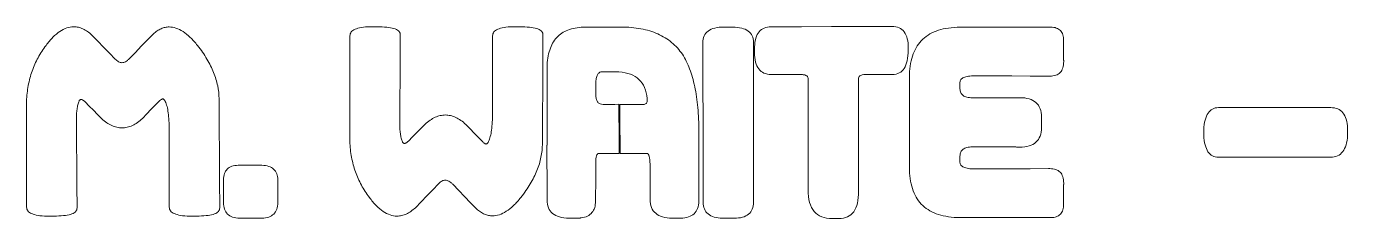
# Model space of a CAD drawing. Header units: millimetres. Extents: x 8 to 95, y 4 to 126.
# Drawn here: x 30.31 to 51.43, y 3.6 to 6.67 of the extents above; entities that cross this region are included whole.
import ezdxf

# ---------------------------------------------------------------- set-up
doc = ezdxf.new("R2010")
doc.units = ezdxf.units.MM
doc.header["$MEASUREMENT"] = 0
doc.layers.add('text outlines', color=7, linetype='Continuous', lineweight=0)

# ---------------------------------------------------------------- blocks, each defined once
blk = doc.blocks.new('Block_0')
at = {"layer": 'text outlines', "color": 7, "lineweight": 9}
for points, knots in [([(32.594, 5.025), (32.594, 5.025), (32.594, 5.033), (32.594, 5.033), (32.594, 5.033), (32.594, 5.04), (32.594, 5.04), (32.594, 5.04), (32.594, 5.047), (32.594, 5.047), (32.594, 5.047), (32.594, 5.055), (32.594, 5.055), (32.594, 5.106), (32.592, 5.153), (32.589, 5.197), (32.586, 5.241), (32.582, 5.28), (32.576, 5.316), (32.57, 5.352), (32.563, 5.385), (32.554, 5.413), (32.545, 5.442), (32.535, 5.466), (32.523, 5.487), (32.521, 5.491), (32.518, 5.495), (32.516, 5.498), (32.513, 5.501), (32.511, 5.504), (32.509, 5.506), (32.506, 5.508), (32.504, 5.51), (32.501, 5.511), (32.499, 5.512), (32.497, 5.513), (32.494, 5.513), (32.491, 5.513), (32.487, 5.512), (32.483, 5.51), (32.479, 5.509), (32.475, 5.507), (32.47, 5.504), (32.465, 5.502), (32.46, 5.498), (32.455, 5.494), (32.45, 5.49), (32.444, 5.485), (32.438, 5.48), (32.438, 5.48), (32.371, 5.41), (32.371, 5.41), (32.371, 5.41), (32.304, 5.341), (32.304, 5.341), (32.304, 5.341), (32.237, 5.271), (32.237, 5.271), (32.237, 5.271), (32.17, 5.201), (32.17, 5.201), (32.143, 5.176), (32.116, 5.154), (32.089, 5.135), (32.062, 5.116), (32.035, 5.1), (32.007, 5.088), (31.98, 5.075), (31.953, 5.065), (31.925, 5.059), (31.897, 5.053), (31.87, 5.05), (31.842, 5.05), (31.814, 5.05), (31.787, 5.053), (31.76, 5.059), (31.733, 5.065), (31.705, 5.074), (31.678, 5.086), (31.651, 5.098), (31.624, 5.114), (31.597, 5.132), (31.571, 5.15), (31.544, 5.172), (31.517, 5.196), (31.517, 5.196), (31.451, 5.263), (31.451, 5.263), (31.451, 5.263), (31.384, 5.33), (31.384, 5.33), (31.384, 5.33), (31.318, 5.398), (31.318, 5.398), (31.318, 5.398), (31.252, 5.465), (31.252, 5.465), (31.245, 5.471), (31.239, 5.477), (31.233, 5.482), (31.226, 5.487), (31.221, 5.491), (31.215, 5.494), (31.21, 5.497), (31.205, 5.5), (31.2, 5.501), (31.195, 5.503), (31.191, 5.504), (31.187, 5.504), (31.184, 5.504), (31.182, 5.503), (31.179, 5.502), (31.177, 5.501), (31.174, 5.5), (31.171, 5.498), (31.168, 5.495), (31.166, 5.493), (31.163, 5.49), (31.16, 5.486), (31.157, 5.483), (31.155, 5.478), (31.147, 5.46), (31.141, 5.439), (31.136, 5.417), (31.131, 5.395), (31.126, 5.372), (31.122, 5.347), (31.119, 5.322), (31.116, 5.295), (31.114, 5.267), (31.113, 5.239), (31.112, 5.209), (31.112, 5.178), (31.112, 5.178), (31.112, 5.171), (31.112, 5.171), (31.112, 5.171), (31.112, 5.164), (31.112, 5.164), (31.112, 5.164), (31.112, 5.157), (31.112, 5.157), (31.112, 5.157), (31.112, 5.15), (31.112, 5.15), (31.112, 5.15), (31.114, 4.807), (31.114, 4.807), (31.114, 4.807), (31.117, 4.464), (31.117, 4.464), (31.117, 4.464), (31.12, 4.121), (31.12, 4.121), (31.12, 4.121), (31.122, 3.778), (31.122, 3.778), (31.122, 3.778), (31.122, 3.776), (31.122, 3.776), (31.122, 3.776), (31.122, 3.774), (31.122, 3.774), (31.122, 3.774), (31.122, 3.771), (31.122, 3.771), (31.122, 3.771), (31.122, 3.769), (31.122, 3.769), (31.122, 3.749), (31.115, 3.73), (31.102, 3.715), (31.088, 3.699), (31.067, 3.686), (31.04, 3.675), (31.013, 3.664), (30.979, 3.656), (30.938, 3.651), (30.897, 3.645), (30.849, 3.642), (30.794, 3.641), (30.794, 3.641), (30.756, 3.641), (30.756, 3.641), (30.756, 3.641), (30.717, 3.64), (30.717, 3.64), (30.717, 3.64), (30.679, 3.64), (30.679, 3.64), (30.679, 3.64), (30.64, 3.639), (30.64, 3.639), (30.586, 3.641), (30.539, 3.644), (30.499, 3.651), (30.458, 3.657), (30.425, 3.667), (30.398, 3.679), (30.371, 3.691), (30.351, 3.705), (30.337, 3.723), (30.324, 3.74), (30.317, 3.76), (30.317, 3.783), (30.317, 3.783), (30.316, 4.206), (30.316, 4.206), (30.316, 4.206), (30.315, 4.629), (30.315, 4.629), (30.315, 4.629), (30.315, 5.052), (30.315, 5.052), (30.315, 5.052), (30.314, 5.475), (30.314, 5.475), (30.318, 5.561), (30.328, 5.645), (30.343, 5.725), (30.358, 5.805), (30.379, 5.882), (30.405, 5.956), (30.431, 6.031), (30.462, 6.102), (30.499, 6.17), (30.536, 6.238), (30.579, 6.303), (30.627, 6.365), (30.663, 6.415), (30.7, 6.459), (30.737, 6.496), (30.774, 6.533), (30.81, 6.565), (30.847, 6.59), (30.884, 6.614), (30.921, 6.633), (30.958, 6.646), (30.995, 6.658), (31.032, 6.664), (31.069, 6.664), (31.094, 6.664), (31.119, 6.661), (31.144, 6.656), (31.168, 6.65), (31.193, 6.642), (31.217, 6.631), (31.242, 6.619), (31.266, 6.605), (31.29, 6.589), (31.314, 6.572), (31.338, 6.552), (31.361, 6.53), (31.361, 6.53), (31.454, 6.434), (31.454, 6.434), (31.454, 6.434), (31.547, 6.339), (31.547, 6.339), (31.547, 6.339), (31.64, 6.244), (31.64, 6.244), (31.64, 6.244), (31.732, 6.148), (31.732, 6.148), (31.741, 6.139), (31.75, 6.13), (31.759, 6.123), (31.768, 6.116), (31.777, 6.11), (31.786, 6.105), (31.795, 6.1), (31.804, 6.096), (31.813, 6.094), (31.822, 6.091), (31.831, 6.09), (31.84, 6.09), (31.849, 6.09), (31.858, 6.092), (31.868, 6.094), (31.878, 6.097), (31.887, 6.101), (31.898, 6.106), (31.908, 6.112), (31.918, 6.119), (31.929, 6.127), (31.939, 6.135), (31.95, 6.144), (31.961, 6.155), (31.961, 6.155), (32.056, 6.253), (32.056, 6.253), (32.056, 6.253), (32.15, 6.352), (32.15, 6.352), (32.15, 6.352), (32.245, 6.45), (32.245, 6.45), (32.245, 6.45), (32.339, 6.548), (32.339, 6.548), (32.359, 6.567), (32.38, 6.583), (32.401, 6.597), (32.422, 6.612), (32.443, 6.623), (32.465, 6.633), (32.486, 6.642), (32.507, 6.649), (32.529, 6.654), (32.551, 6.659), (32.573, 6.661), (32.595, 6.661), (32.631, 6.661), (32.667, 6.655), (32.704, 6.643), (32.741, 6.63), (32.778, 6.612), (32.816, 6.587), (32.854, 6.562), (32.892, 6.532), (32.931, 6.495), (32.969, 6.458), (33.009, 6.414), (33.048, 6.365), (33.105, 6.293), (33.155, 6.22), (33.198, 6.149), (33.241, 6.077), (33.277, 6.006), (33.306, 5.935), (33.334, 5.864), (33.356, 5.793), (33.37, 5.723), (33.384, 5.653), (33.392, 5.584), (33.392, 5.514), (33.392, 5.514), (33.392, 5.506), (33.392, 5.506), (33.392, 5.506), (33.392, 5.498), (33.392, 5.498), (33.392, 5.498), (33.392, 5.49), (33.392, 5.49), (33.392, 5.49), (33.392, 5.482), (33.392, 5.482), (33.392, 5.482), (33.394, 5.056), (33.394, 5.056), (33.394, 5.056), (33.397, 4.63), (33.397, 4.63), (33.397, 4.63), (33.399, 4.204), (33.399, 4.204), (33.399, 4.204), (33.402, 3.778), (33.402, 3.778), (33.402, 3.778), (33.402, 3.776), (33.402, 3.776), (33.402, 3.776), (33.402, 3.774), (33.402, 3.774), (33.402, 3.774), (33.402, 3.771), (33.402, 3.771), (33.402, 3.771), (33.402, 3.769), (33.402, 3.769), (33.402, 3.749), (33.395, 3.73), (33.381, 3.715), (33.368, 3.699), (33.347, 3.686), (33.32, 3.675), (33.293, 3.664), (33.258, 3.656), (33.217, 3.651), (33.176, 3.645), (33.128, 3.642), (33.074, 3.641), (33.074, 3.641), (33.035, 3.641), (33.035, 3.641), (33.035, 3.641), (32.997, 3.64), (32.997, 3.64), (32.997, 3.64), (32.958, 3.64), (32.958, 3.64), (32.958, 3.64), (32.92, 3.639), (32.92, 3.639), (32.866, 3.641), (32.819, 3.644), (32.779, 3.651), (32.738, 3.657), (32.705, 3.667), (32.678, 3.679), (32.651, 3.691), (32.631, 3.705), (32.617, 3.723), (32.604, 3.74), (32.597, 3.76), (32.597, 3.783), (32.597, 3.783), (32.596, 4.094), (32.596, 4.094), (32.596, 4.094), (32.595, 4.404), (32.595, 4.404), (32.595, 4.404), (32.594, 4.715), (32.594, 4.715), (32.594, 4.715), (32.594, 5.025), (32.594, 5.025)], [0, 0, 0, 0, 1, 1, 1, 2, 2, 2, 3, 3, 3, 4, 4, 4, 5, 5, 5, 6, 6, 6, 7, 7, 7, 8, 8, 8, 9, 9, 9, 10, 10, 10, 11, 11, 11, 12, 12, 12, 13, 13, 13, 14, 14, 14, 15, 15, 15, 16, 16, 16, 17, 17, 17, 18, 18, 18, 19, 19, 19, 20, 20, 20, 21, 21, 21, 22, 22, 22, 23, 23, 23, 24, 24, 24, 25, 25, 25, 26, 26, 26, 27, 27, 27, 28, 28, 28, 29, 29, 29, 30, 30, 30, 31, 31, 31, 32, 32, 32, 33, 33, 33, 34, 34, 34, 35, 35, 35, 36, 36, 36, 37, 37, 37, 38, 38, 38, 39, 39, 39, 40, 40, 40, 41, 41, 41, 42, 42, 42, 43, 43, 43, 44, 44, 44, 45, 45, 45, 46, 46, 46, 47, 47, 47, 48, 48, 48, 49, 49, 49, 50, 50, 50, 51, 51, 51, 52, 52, 52, 53, 53, 53, 54, 54, 54, 55, 55, 55, 56, 56, 56, 57, 57, 57, 58, 58, 58, 59, 59, 59, 60, 60, 60, 61, 61, 61, 62, 62, 62, 63, 63, 63, 64, 64, 64, 65, 65, 65, 66, 66, 66, 67, 67, 67, 68, 68, 68, 69, 69, 69, 70, 70, 70, 71, 71, 71, 72, 72, 72, 73, 73, 73, 74, 74, 74, 75, 75, 75, 76, 76, 76, 77, 77, 77, 78, 78, 78, 79, 79, 79, 80, 80, 80, 81, 81, 81, 82, 82, 82, 83, 83, 83, 84, 84, 84, 85, 85, 85, 86, 86, 86, 87, 87, 87, 88, 88, 88, 89, 89, 89, 90, 90, 90, 91, 91, 91, 92, 92, 92, 93, 93, 93, 94, 94, 94, 95, 95, 95, 96, 96, 96, 97, 97, 97, 98, 98, 98, 99, 99, 99, 100, 100, 100, 101, 101, 101, 102, 102, 102, 103, 103, 103, 104, 104, 104, 105, 105, 105, 106, 106, 106, 107, 107, 107, 108, 108, 108, 109, 109, 109, 110, 110, 110, 111, 111, 111, 112, 112, 112, 113, 113, 113, 114, 114, 114, 115, 115, 115, 116, 116, 116, 117, 117, 117, 118, 118, 118, 119, 119, 119, 120, 120, 120, 121, 121, 121, 122, 122, 122, 123, 123, 123, 124, 124, 124, 125, 125, 125, 126, 126, 126, 127, 127, 127, 128, 128, 128, 129, 129, 129, 130, 130, 130, 131, 131, 131, 132, 132, 132, 133, 133, 133, 134, 134, 134, 135, 135, 135, 136, 136, 136, 137, 137, 137, 138, 138, 138, 139, 139, 139, 140, 140, 140, 140]), ([(37.761, 5.278), (37.761, 5.278), (37.762, 5.589), (37.762, 5.589), (37.762, 5.589), (37.763, 5.9), (37.763, 5.9), (37.763, 5.9), (37.763, 6.21), (37.763, 6.21), (37.763, 6.21), (37.764, 6.521), (37.764, 6.521), (37.764, 6.544), (37.771, 6.564), (37.784, 6.581), (37.798, 6.598), (37.818, 6.613), (37.845, 6.625), (37.872, 6.637), (37.906, 6.646), (37.946, 6.653), (37.986, 6.659), (38.033, 6.663), (38.087, 6.664), (38.087, 6.664), (38.126, 6.664), (38.126, 6.664), (38.126, 6.664), (38.164, 6.663), (38.164, 6.663), (38.164, 6.663), (38.203, 6.663), (38.203, 6.663), (38.203, 6.663), (38.241, 6.663), (38.241, 6.663), (38.296, 6.662), (38.344, 6.659), (38.385, 6.653), (38.426, 6.648), (38.46, 6.64), (38.487, 6.629), (38.515, 6.618), (38.535, 6.605), (38.549, 6.589), (38.562, 6.574), (38.569, 6.555), (38.569, 6.534), (38.569, 6.534), (38.569, 6.532), (38.569, 6.532), (38.569, 6.532), (38.569, 6.53), (38.569, 6.53), (38.569, 6.53), (38.569, 6.528), (38.569, 6.528), (38.569, 6.528), (38.569, 6.526), (38.569, 6.526), (38.569, 6.526), (38.567, 6.1), (38.567, 6.1), (38.567, 6.1), (38.564, 5.674), (38.564, 5.674), (38.564, 5.674), (38.561, 5.248), (38.561, 5.248), (38.561, 5.248), (38.559, 4.822), (38.559, 4.822), (38.559, 4.822), (38.559, 4.814), (38.559, 4.814), (38.559, 4.814), (38.559, 4.806), (38.559, 4.806), (38.559, 4.806), (38.559, 4.798), (38.559, 4.798), (38.559, 4.798), (38.559, 4.79), (38.559, 4.79), (38.559, 4.721), (38.552, 4.651), (38.537, 4.581), (38.523, 4.511), (38.502, 4.44), (38.473, 4.369), (38.444, 4.298), (38.409, 4.227), (38.366, 4.155), (38.323, 4.083), (38.273, 4.011), (38.215, 3.938), (38.176, 3.889), (38.137, 3.846), (38.098, 3.809), (38.059, 3.772), (38.021, 3.741), (37.983, 3.717), (37.946, 3.692), (37.908, 3.674), (37.872, 3.661), (37.835, 3.649), (37.798, 3.643), (37.763, 3.643), (37.74, 3.643), (37.718, 3.645), (37.697, 3.65), (37.675, 3.655), (37.653, 3.662), (37.632, 3.671), (37.61, 3.68), (37.589, 3.692), (37.568, 3.706), (37.547, 3.72), (37.527, 3.737), (37.506, 3.756), (37.506, 3.756), (37.412, 3.854), (37.412, 3.854), (37.412, 3.854), (37.317, 3.952), (37.317, 3.952), (37.317, 3.952), (37.223, 4.05), (37.223, 4.05), (37.223, 4.05), (37.128, 4.149), (37.128, 4.149), (37.117, 4.159), (37.107, 4.169), (37.096, 4.177), (37.085, 4.185), (37.075, 4.192), (37.065, 4.197), (37.055, 4.203), (37.045, 4.207), (37.035, 4.21), (37.026, 4.212), (37.016, 4.214), (37.007, 4.214), (36.998, 4.214), (36.99, 4.213), (36.981, 4.21), (36.972, 4.208), (36.963, 4.204), (36.954, 4.199), (36.945, 4.194), (36.936, 4.188), (36.927, 4.181), (36.918, 4.174), (36.909, 4.165), (36.9, 4.156), (36.9, 4.156), (36.807, 4.06), (36.807, 4.06), (36.807, 4.06), (36.714, 3.965), (36.714, 3.965), (36.714, 3.965), (36.621, 3.87), (36.621, 3.87), (36.621, 3.87), (36.529, 3.774), (36.529, 3.774), (36.505, 3.752), (36.481, 3.732), (36.457, 3.715), (36.433, 3.699), (36.409, 3.685), (36.385, 3.673), (36.36, 3.662), (36.336, 3.654), (36.311, 3.648), (36.286, 3.642), (36.261, 3.639), (36.236, 3.639), (36.199, 3.639), (36.162, 3.646), (36.125, 3.658), (36.088, 3.671), (36.052, 3.689), (36.015, 3.714), (35.978, 3.739), (35.941, 3.77), (35.904, 3.808), (35.867, 3.845), (35.831, 3.889), (35.794, 3.938), (35.746, 4.001), (35.704, 4.066), (35.667, 4.134), (35.63, 4.202), (35.598, 4.273), (35.572, 4.347), (35.546, 4.422), (35.525, 4.499), (35.51, 4.579), (35.495, 4.659), (35.485, 4.743), (35.481, 4.829), (35.481, 4.829), (35.482, 5.252), (35.482, 5.252), (35.482, 5.252), (35.483, 5.675), (35.483, 5.675), (35.483, 5.675), (35.484, 6.098), (35.484, 6.098), (35.484, 6.098), (35.484, 6.521), (35.484, 6.521), (35.484, 6.544), (35.491, 6.564), (35.505, 6.581), (35.518, 6.598), (35.538, 6.613), (35.565, 6.625), (35.592, 6.637), (35.626, 6.646), (35.666, 6.653), (35.707, 6.659), (35.754, 6.663), (35.807, 6.664), (35.807, 6.664), (35.846, 6.664), (35.846, 6.664), (35.846, 6.664), (35.884, 6.663), (35.884, 6.663), (35.884, 6.663), (35.923, 6.663), (35.923, 6.663), (35.923, 6.663), (35.961, 6.663), (35.961, 6.663), (36.016, 6.662), (36.064, 6.659), (36.105, 6.653), (36.146, 6.648), (36.18, 6.64), (36.207, 6.629), (36.235, 6.618), (36.255, 6.605), (36.269, 6.589), (36.283, 6.574), (36.289, 6.555), (36.289, 6.534), (36.289, 6.534), (36.289, 6.532), (36.289, 6.532), (36.289, 6.532), (36.289, 6.53), (36.289, 6.53), (36.289, 6.53), (36.289, 6.528), (36.289, 6.528), (36.289, 6.528), (36.289, 6.526), (36.289, 6.526), (36.289, 6.526), (36.287, 6.183), (36.287, 6.183), (36.287, 6.183), (36.284, 5.84), (36.284, 5.84), (36.284, 5.84), (36.282, 5.497), (36.282, 5.497), (36.282, 5.497), (36.279, 5.154), (36.279, 5.154), (36.279, 5.154), (36.279, 5.147), (36.279, 5.147), (36.279, 5.147), (36.279, 5.14), (36.279, 5.14), (36.279, 5.14), (36.279, 5.133), (36.279, 5.133), (36.279, 5.133), (36.279, 5.126), (36.279, 5.126), (36.279, 5.095), (36.28, 5.065), (36.282, 5.037), (36.284, 5.009), (36.286, 4.982), (36.29, 4.957), (36.293, 4.932), (36.298, 4.909), (36.303, 4.887), (36.308, 4.865), (36.315, 4.844), (36.322, 4.826), (36.325, 4.821), (36.327, 4.818), (36.33, 4.814), (36.333, 4.811), (36.336, 4.808), (36.338, 4.806), (36.341, 4.804), (36.344, 4.802), (36.347, 4.801), (36.349, 4.8), (36.352, 4.8), (36.354, 4.8), (36.358, 4.8), (36.363, 4.801), (36.367, 4.802), (36.372, 4.804), (36.377, 4.806), (36.383, 4.81), (36.388, 4.813), (36.394, 4.817), (36.4, 4.822), (36.406, 4.827), (36.412, 4.832), (36.419, 4.839), (36.419, 4.839), (36.486, 4.906), (36.486, 4.906), (36.486, 4.906), (36.552, 4.973), (36.552, 4.973), (36.552, 4.973), (36.618, 5.04), (36.618, 5.04), (36.618, 5.04), (36.684, 5.107), (36.684, 5.107), (36.711, 5.132), (36.738, 5.153), (36.765, 5.172), (36.792, 5.19), (36.819, 5.206), (36.846, 5.218), (36.873, 5.23), (36.9, 5.239), (36.927, 5.245), (36.954, 5.251), (36.982, 5.255), (37.009, 5.255), (37.037, 5.255), (37.065, 5.251), (37.092, 5.245), (37.12, 5.239), (37.147, 5.229), (37.175, 5.216), (37.202, 5.204), (37.229, 5.188), (37.256, 5.169), (37.283, 5.15), (37.31, 5.128), (37.337, 5.102), (37.337, 5.102), (37.404, 5.033), (37.404, 5.033), (37.404, 5.033), (37.471, 4.963), (37.471, 4.963), (37.471, 4.963), (37.538, 4.893), (37.538, 4.893), (37.538, 4.893), (37.605, 4.824), (37.605, 4.824), (37.611, 4.818), (37.617, 4.814), (37.622, 4.81), (37.628, 4.806), (37.633, 4.802), (37.637, 4.8), (37.642, 4.797), (37.646, 4.795), (37.651, 4.793), (37.655, 4.792), (37.658, 4.791), (37.662, 4.791), (37.664, 4.791), (37.666, 4.792), (37.669, 4.793), (37.671, 4.794), (37.673, 4.796), (37.676, 4.798), (37.678, 4.8), (37.681, 4.803), (37.683, 4.806), (37.686, 4.809), (37.688, 4.813), (37.691, 4.817), (37.702, 4.838), (37.713, 4.862), (37.721, 4.891), (37.73, 4.919), (37.737, 4.951), (37.743, 4.987), (37.749, 5.023), (37.754, 5.063), (37.756, 5.107), (37.759, 5.151), (37.761, 5.198), (37.761, 5.249), (37.761, 5.249), (37.761, 5.257), (37.761, 5.257), (37.761, 5.257), (37.761, 5.264), (37.761, 5.264), (37.761, 5.264), (37.761, 5.271), (37.761, 5.271), (37.761, 5.271), (37.761, 5.278), (37.761, 5.278)], [0, 0, 0, 0, 1, 1, 1, 2, 2, 2, 3, 3, 3, 4, 4, 4, 5, 5, 5, 6, 6, 6, 7, 7, 7, 8, 8, 8, 9, 9, 9, 10, 10, 10, 11, 11, 11, 12, 12, 12, 13, 13, 13, 14, 14, 14, 15, 15, 15, 16, 16, 16, 17, 17, 17, 18, 18, 18, 19, 19, 19, 20, 20, 20, 21, 21, 21, 22, 22, 22, 23, 23, 23, 24, 24, 24, 25, 25, 25, 26, 26, 26, 27, 27, 27, 28, 28, 28, 29, 29, 29, 30, 30, 30, 31, 31, 31, 32, 32, 32, 33, 33, 33, 34, 34, 34, 35, 35, 35, 36, 36, 36, 37, 37, 37, 38, 38, 38, 39, 39, 39, 40, 40, 40, 41, 41, 41, 42, 42, 42, 43, 43, 43, 44, 44, 44, 45, 45, 45, 46, 46, 46, 47, 47, 47, 48, 48, 48, 49, 49, 49, 50, 50, 50, 51, 51, 51, 52, 52, 52, 53, 53, 53, 54, 54, 54, 55, 55, 55, 56, 56, 56, 57, 57, 57, 58, 58, 58, 59, 59, 59, 60, 60, 60, 61, 61, 61, 62, 62, 62, 63, 63, 63, 64, 64, 64, 65, 65, 65, 66, 66, 66, 67, 67, 67, 68, 68, 68, 69, 69, 69, 70, 70, 70, 71, 71, 71, 72, 72, 72, 73, 73, 73, 74, 74, 74, 75, 75, 75, 76, 76, 76, 77, 77, 77, 78, 78, 78, 79, 79, 79, 80, 80, 80, 81, 81, 81, 82, 82, 82, 83, 83, 83, 84, 84, 84, 85, 85, 85, 86, 86, 86, 87, 87, 87, 88, 88, 88, 89, 89, 89, 90, 90, 90, 91, 91, 91, 92, 92, 92, 93, 93, 93, 94, 94, 94, 95, 95, 95, 96, 96, 96, 97, 97, 97, 98, 98, 98, 99, 99, 99, 100, 100, 100, 101, 101, 101, 102, 102, 102, 103, 103, 103, 104, 104, 104, 105, 105, 105, 106, 106, 106, 107, 107, 107, 108, 108, 108, 109, 109, 109, 110, 110, 110, 111, 111, 111, 112, 112, 112, 113, 113, 113, 114, 114, 114, 115, 115, 115, 116, 116, 116, 117, 117, 117, 118, 118, 118, 119, 119, 119, 120, 120, 120, 121, 121, 121, 122, 122, 122, 123, 123, 123, 124, 124, 124, 125, 125, 125, 126, 126, 126, 127, 127, 127, 128, 128, 128, 129, 129, 129, 130, 130, 130, 131, 131, 131, 132, 132, 132, 133, 133, 133, 134, 134, 134, 135, 135, 135, 136, 136, 136, 137, 137, 137, 138, 138, 138, 139, 139, 139, 140, 140, 140, 140]), ([(40.797, 6.224), (40.747, 6.296), (40.69, 6.36), (40.624, 6.414), (40.558, 6.469), (40.484, 6.514), (40.402, 6.55), (40.321, 6.587), (40.231, 6.614), (40.133, 6.632), (40.035, 6.65), (39.928, 6.659), (39.814, 6.659), (39.814, 6.659), (39.806, 6.659), (39.806, 6.659), (39.806, 6.659), (39.799, 6.659), (39.799, 6.659), (39.799, 6.659), (39.791, 6.659), (39.791, 6.659), (39.791, 6.659), (39.783, 6.659), (39.783, 6.659), (39.783, 6.659), (39.633, 6.659), (39.633, 6.659), (39.633, 6.659), (39.482, 6.658), (39.482, 6.658), (39.482, 6.658), (39.331, 6.657), (39.331, 6.657), (39.331, 6.657), (39.18, 6.656), (39.18, 6.656), (39.089, 6.65), (39.009, 6.632), (38.941, 6.601), (38.873, 6.57), (38.816, 6.526), (38.77, 6.47), (38.724, 6.413), (38.69, 6.344), (38.667, 6.262), (38.645, 6.181), (38.633, 6.086), (38.633, 5.979), (38.633, 5.979), (38.633, 5.677), (38.633, 5.677), (38.633, 5.677), (38.633, 5.375), (38.633, 5.375), (38.633, 5.375), (38.633, 5.073), (38.633, 5.073), (38.633, 5.073), (38.633, 4.771), (38.633, 4.771), (38.633, 4.771), (38.633, 4.771), (38.633, 4.771), (38.633, 4.771), (38.632, 4.771), (38.632, 4.771), (38.632, 4.771), (38.632, 4.771), (38.632, 4.771), (38.632, 4.771), (38.632, 4.771), (38.632, 4.771), (38.632, 4.771), (38.632, 4.618), (38.632, 4.618), (38.632, 4.618), (38.632, 4.465), (38.632, 4.465), (38.632, 4.465), (38.633, 4.312), (38.633, 4.312), (38.633, 4.312), (38.633, 4.159), (38.633, 4.159), (38.633, 4.159), (38.634, 4.096), (38.634, 4.096), (38.634, 4.096), (38.634, 4.033), (38.634, 4.033), (38.634, 4.033), (38.635, 3.971), (38.635, 3.971), (38.635, 3.971), (38.635, 3.908), (38.635, 3.908), (38.635, 3.908), (38.635, 3.906), (38.635, 3.906), (38.635, 3.906), (38.635, 3.904), (38.635, 3.904), (38.635, 3.904), (38.635, 3.901), (38.635, 3.901), (38.635, 3.901), (38.635, 3.899), (38.635, 3.899), (38.635, 3.851), (38.642, 3.809), (38.657, 3.773), (38.672, 3.736), (38.693, 3.706), (38.723, 3.681), (38.752, 3.657), (38.788, 3.638), (38.832, 3.626), (38.876, 3.613), (38.927, 3.606), (38.985, 3.605), (38.985, 3.605), (39.02, 3.605), (39.02, 3.605), (39.02, 3.605), (39.054, 3.605), (39.054, 3.605), (39.054, 3.605), (39.088, 3.605), (39.088, 3.605), (39.088, 3.605), (39.122, 3.605), (39.122, 3.605), (39.127, 3.606), (39.132, 3.606), (39.137, 3.606), (39.142, 3.607), (39.146, 3.607), (39.151, 3.607), (39.156, 3.608), (39.16, 3.608), (39.164, 3.609), (39.169, 3.609), (39.173, 3.61), (39.177, 3.611), (39.177, 3.611), (39.178, 3.611), (39.178, 3.611), (39.178, 3.611), (39.178, 3.611), (39.178, 3.611), (39.178, 3.611), (39.179, 3.611), (39.179, 3.611), (39.179, 3.611), (39.18, 3.611), (39.18, 3.611), (39.218, 3.616), (39.252, 3.626), (39.28, 3.64), (39.309, 3.654), (39.333, 3.673), (39.352, 3.695), (39.371, 3.718), (39.385, 3.744), (39.395, 3.775), (39.404, 3.806), (39.409, 3.841), (39.409, 3.881), (39.409, 3.881), (39.409, 3.913), (39.409, 3.913), (39.409, 3.913), (39.409, 3.945), (39.409, 3.945), (39.409, 3.945), (39.409, 3.977), (39.409, 3.977), (39.409, 3.977), (39.409, 4.009), (39.409, 4.009), (39.409, 4.017), (39.41, 4.025), (39.41, 4.033), (39.41, 4.041), (39.41, 4.049), (39.41, 4.057), (39.411, 4.066), (39.411, 4.074), (39.411, 4.082), (39.411, 4.091), (39.411, 4.099), (39.411, 4.108), (39.411, 4.108), (39.411, 4.201), (39.411, 4.201), (39.411, 4.201), (39.411, 4.295), (39.411, 4.295), (39.411, 4.295), (39.411, 4.388), (39.411, 4.388), (39.411, 4.388), (39.411, 4.482), (39.411, 4.482), (39.411, 4.509), (39.412, 4.532), (39.414, 4.552), (39.416, 4.571), (39.419, 4.588), (39.423, 4.601), (39.427, 4.614), (39.432, 4.624), (39.438, 4.631), (39.444, 4.638), (39.451, 4.641), (39.459, 4.641), (39.459, 4.641), (39.541, 4.641), (39.541, 4.641), (39.541, 4.641), (39.623, 4.641), (39.623, 4.641), (39.623, 4.641), (39.706, 4.642), (39.706, 4.642), (39.706, 4.642), (39.788, 4.642), (39.788, 4.642), (39.788, 4.642), (39.786, 4.837), (39.786, 4.837), (39.786, 4.837), (39.784, 5.033), (39.784, 5.033), (39.784, 5.033), (39.783, 5.229), (39.783, 5.229), (39.783, 5.229), (39.781, 5.425), (39.781, 5.425), (39.781, 5.425), (39.718, 5.424), (39.718, 5.424), (39.718, 5.424), (39.655, 5.424), (39.655, 5.424), (39.655, 5.424), (39.592, 5.424), (39.592, 5.424), (39.592, 5.424), (39.529, 5.424), (39.529, 5.424), (39.51, 5.424), (39.494, 5.426), (39.48, 5.432), (39.466, 5.438), (39.454, 5.446), (39.445, 5.457), (39.435, 5.469), (39.428, 5.483), (39.423, 5.5), (39.418, 5.517), (39.415, 5.536), (39.414, 5.559), (39.414, 5.559), (39.414, 5.598), (39.414, 5.598), (39.414, 5.598), (39.413, 5.636), (39.413, 5.636), (39.413, 5.636), (39.413, 5.675), (39.413, 5.675), (39.413, 5.675), (39.413, 5.714), (39.413, 5.714), (39.413, 5.714), (39.413, 5.719), (39.413, 5.719), (39.413, 5.719), (39.413, 5.724), (39.413, 5.724), (39.413, 5.724), (39.413, 5.73), (39.413, 5.73), (39.413, 5.73), (39.413, 5.735), (39.413, 5.735), (39.413, 5.767), (39.415, 5.796), (39.418, 5.821), (39.422, 5.846), (39.427, 5.867), (39.434, 5.884), (39.441, 5.902), (39.449, 5.915), (39.459, 5.925), (39.469, 5.935), (39.481, 5.941), (39.495, 5.943), (39.495, 5.943), (39.567, 5.943), (39.567, 5.943), (39.567, 5.943), (39.639, 5.943), (39.639, 5.943), (39.639, 5.943), (39.711, 5.943), (39.711, 5.943), (39.711, 5.943), (39.783, 5.943), (39.783, 5.943), (39.852, 5.938), (39.913, 5.925), (39.966, 5.905), (40.019, 5.885), (40.064, 5.857), (40.102, 5.822), (40.139, 5.786), (40.169, 5.743), (40.191, 5.692), (40.213, 5.642), (40.227, 5.584), (40.233, 5.518), (40.233, 5.515), (40.234, 5.513), (40.234, 5.51), (40.235, 5.508), (40.235, 5.505), (40.235, 5.503), (40.236, 5.501), (40.236, 5.499), (40.236, 5.496), (40.236, 5.494), (40.236, 5.492), (40.236, 5.49), (40.236, 5.481), (40.235, 5.473), (40.233, 5.466), (40.231, 5.458), (40.228, 5.452), (40.223, 5.446), (40.219, 5.441), (40.214, 5.436), (40.207, 5.432), (40.201, 5.429), (40.194, 5.426), (40.185, 5.424), (40.185, 5.424), (40.088, 5.424), (40.088, 5.424), (40.088, 5.424), (39.99, 5.424), (39.99, 5.424), (39.99, 5.424), (39.893, 5.424), (39.893, 5.424), (39.893, 5.424), (39.795, 5.424), (39.795, 5.424), (39.795, 5.424), (39.797, 5.228), (39.797, 5.228), (39.797, 5.228), (39.799, 5.032), (39.799, 5.032), (39.799, 5.032), (39.801, 4.837), (39.801, 4.837), (39.801, 4.837), (39.802, 4.641), (39.802, 4.641), (39.802, 4.641), (39.91, 4.641), (39.91, 4.641), (39.91, 4.641), (40.017, 4.641), (40.017, 4.641), (40.017, 4.641), (40.124, 4.641), (40.124, 4.641), (40.124, 4.641), (40.231, 4.641), (40.231, 4.641), (40.239, 4.64), (40.245, 4.636), (40.251, 4.628), (40.257, 4.621), (40.261, 4.611), (40.265, 4.597), (40.269, 4.583), (40.272, 4.567), (40.275, 4.547), (40.277, 4.527), (40.278, 4.505), (40.279, 4.479), (40.279, 4.479), (40.279, 4.336), (40.279, 4.336), (40.279, 4.336), (40.28, 4.193), (40.28, 4.193), (40.28, 4.193), (40.28, 4.051), (40.28, 4.051), (40.28, 4.051), (40.281, 3.908), (40.281, 3.908), (40.281, 3.858), (40.288, 3.815), (40.303, 3.777), (40.318, 3.74), (40.34, 3.709), (40.37, 3.684), (40.399, 3.658), (40.436, 3.639), (40.481, 3.626), (40.525, 3.613), (40.577, 3.606), (40.636, 3.605), (40.636, 3.605), (40.669, 3.605), (40.669, 3.605), (40.669, 3.605), (40.701, 3.605), (40.701, 3.605), (40.701, 3.605), (40.734, 3.605), (40.734, 3.605), (40.734, 3.605), (40.766, 3.605), (40.766, 3.605), (40.815, 3.607), (40.857, 3.613), (40.894, 3.626), (40.931, 3.638), (40.961, 3.655), (40.985, 3.678), (41.01, 3.701), (41.028, 3.73), (41.04, 3.763), (41.052, 3.797), (41.058, 3.836), (41.058, 3.881), (41.058, 3.881), (41.058, 4.141), (41.058, 4.141), (41.058, 4.141), (41.058, 4.401), (41.058, 4.401), (41.058, 4.401), (41.058, 4.661), (41.058, 4.661), (41.058, 4.661), (41.058, 4.921), (41.058, 4.921), (41.059, 4.927), (41.059, 4.933), (41.059, 4.939), (41.059, 4.945), (41.059, 4.951), (41.06, 4.957), (41.06, 4.963), (41.06, 4.968), (41.06, 4.974), (41.06, 4.98), (41.06, 4.986), (41.06, 4.991), (41.06, 5.127), (41.055, 5.255), (41.044, 5.374), (41.033, 5.493), (41.016, 5.604), (40.994, 5.707), (40.972, 5.81), (40.945, 5.904), (40.912, 5.99), (40.879, 6.076), (40.841, 6.154), (40.797, 6.224)], [0, 0, 0, 0, 1, 1, 1, 2, 2, 2, 3, 3, 3, 4, 4, 4, 5, 5, 5, 6, 6, 6, 7, 7, 7, 8, 8, 8, 9, 9, 9, 10, 10, 10, 11, 11, 11, 12, 12, 12, 13, 13, 13, 14, 14, 14, 15, 15, 15, 16, 16, 16, 17, 17, 17, 18, 18, 18, 19, 19, 19, 20, 20, 20, 21, 21, 21, 22, 22, 22, 23, 23, 23, 24, 24, 24, 25, 25, 25, 26, 26, 26, 27, 27, 27, 28, 28, 28, 29, 29, 29, 30, 30, 30, 31, 31, 31, 32, 32, 32, 33, 33, 33, 34, 34, 34, 35, 35, 35, 36, 36, 36, 37, 37, 37, 38, 38, 38, 39, 39, 39, 40, 40, 40, 41, 41, 41, 42, 42, 42, 43, 43, 43, 44, 44, 44, 45, 45, 45, 46, 46, 46, 47, 47, 47, 48, 48, 48, 49, 49, 49, 50, 50, 50, 51, 51, 51, 52, 52, 52, 53, 53, 53, 54, 54, 54, 55, 55, 55, 56, 56, 56, 57, 57, 57, 58, 58, 58, 59, 59, 59, 60, 60, 60, 61, 61, 61, 62, 62, 62, 63, 63, 63, 64, 64, 64, 65, 65, 65, 66, 66, 66, 67, 67, 67, 68, 68, 68, 69, 69, 69, 70, 70, 70, 71, 71, 71, 72, 72, 72, 73, 73, 73, 74, 74, 74, 75, 75, 75, 76, 76, 76, 77, 77, 77, 78, 78, 78, 79, 79, 79, 80, 80, 80, 81, 81, 81, 82, 82, 82, 83, 83, 83, 84, 84, 84, 85, 85, 85, 86, 86, 86, 87, 87, 87, 88, 88, 88, 89, 89, 89, 90, 90, 90, 91, 91, 91, 92, 92, 92, 93, 93, 93, 94, 94, 94, 95, 95, 95, 96, 96, 96, 97, 97, 97, 98, 98, 98, 99, 99, 99, 100, 100, 100, 101, 101, 101, 102, 102, 102, 103, 103, 103, 104, 104, 104, 105, 105, 105, 106, 106, 106, 107, 107, 107, 108, 108, 108, 109, 109, 109, 110, 110, 110, 111, 111, 111, 112, 112, 112, 113, 113, 113, 114, 114, 114, 115, 115, 115, 116, 116, 116, 117, 117, 117, 118, 118, 118, 119, 119, 119, 120, 120, 120, 121, 121, 121, 122, 122, 122, 123, 123, 123, 124, 124, 124, 125, 125, 125, 126, 126, 126, 127, 127, 127, 128, 128, 128, 129, 129, 129, 130, 130, 130, 131, 131, 131, 132, 132, 132, 133, 133, 133, 134, 134, 134, 135, 135, 135, 136, 136, 136, 137, 137, 137, 138, 138, 138, 139, 139, 139, 140, 140, 140, 141, 141, 141, 142, 142, 142, 143, 143, 143, 144, 144, 144, 145, 145, 145, 146, 146, 146, 147, 147, 147, 148, 148, 148, 149, 149, 149, 150, 150, 150, 151, 151, 151, 152, 152, 152, 153, 153, 153, 154, 154, 154, 155, 155, 155, 156, 156, 156, 157, 157, 157, 158, 158, 158, 159, 159, 159, 160, 160, 160, 160]), ([(41.932, 3.863), (41.932, 3.82), (41.925, 3.783), (41.912, 3.751), (41.899, 3.718), (41.88, 3.691), (41.854, 3.67), (41.828, 3.648), (41.796, 3.632), (41.758, 3.621), (41.719, 3.611), (41.674, 3.605), (41.623, 3.605), (41.623, 3.605), (41.577, 3.605), (41.577, 3.605), (41.577, 3.605), (41.532, 3.605), (41.532, 3.605), (41.532, 3.605), (41.486, 3.605), (41.486, 3.605), (41.486, 3.605), (41.44, 3.605), (41.44, 3.605), (41.388, 3.607), (41.343, 3.614), (41.304, 3.625), (41.265, 3.637), (41.233, 3.653), (41.207, 3.675), (41.181, 3.696), (41.162, 3.722), (41.149, 3.753), (41.136, 3.785), (41.129, 3.821), (41.129, 3.862), (41.129, 3.862), (41.127, 4.498), (41.127, 4.498), (41.127, 4.498), (41.126, 5.135), (41.126, 5.135), (41.126, 5.135), (41.124, 5.771), (41.124, 5.771), (41.124, 5.771), (41.122, 6.408), (41.122, 6.408), (41.122, 6.45), (41.13, 6.486), (41.144, 6.518), (41.158, 6.549), (41.18, 6.575), (41.209, 6.596), (41.237, 6.617), (41.273, 6.633), (41.317, 6.644), (41.36, 6.654), (41.41, 6.659), (41.468, 6.659), (41.468, 6.659), (41.5, 6.659), (41.5, 6.659), (41.5, 6.659), (41.533, 6.659), (41.533, 6.659), (41.533, 6.659), (41.565, 6.658), (41.565, 6.658), (41.565, 6.658), (41.597, 6.658), (41.597, 6.658), (41.653, 6.658), (41.702, 6.653), (41.744, 6.642), (41.786, 6.632), (41.821, 6.617), (41.849, 6.596), (41.877, 6.576), (41.897, 6.551), (41.911, 6.52), (41.925, 6.489), (41.932, 6.454), (41.932, 6.413), (41.932, 6.413), (41.932, 5.776), (41.932, 5.776), (41.932, 5.776), (41.932, 5.138), (41.932, 5.138), (41.932, 5.138), (41.932, 4.501), (41.932, 4.501), (41.932, 4.501), (41.932, 3.863), (41.932, 3.863)], [0, 0, 0, 0, 1, 1, 1, 2, 2, 2, 3, 3, 3, 4, 4, 4, 5, 5, 5, 6, 6, 6, 7, 7, 7, 8, 8, 8, 9, 9, 9, 10, 10, 10, 11, 11, 11, 12, 12, 12, 13, 13, 13, 14, 14, 14, 15, 15, 15, 16, 16, 16, 17, 17, 17, 18, 18, 18, 19, 19, 19, 20, 20, 20, 21, 21, 21, 22, 22, 22, 23, 23, 23, 24, 24, 24, 25, 25, 25, 26, 26, 26, 27, 27, 27, 28, 28, 28, 29, 29, 29, 30, 30, 30, 31, 31, 31, 32, 32, 32, 32]), ([(42.805, 4.06), (42.805, 4.06), (42.805, 4.505), (42.805, 4.505), (42.805, 4.505), (42.805, 4.95), (42.805, 4.95), (42.805, 4.95), (42.805, 5.395), (42.805, 5.395), (42.805, 5.395), (42.805, 5.841), (42.805, 5.841), (42.805, 5.851), (42.802, 5.86), (42.796, 5.867), (42.791, 5.875), (42.782, 5.882), (42.77, 5.887), (42.759, 5.892), (42.744, 5.896), (42.727, 5.898), (42.71, 5.901), (42.69, 5.902), (42.666, 5.902), (42.666, 5.902), (42.554, 5.902), (42.554, 5.902), (42.554, 5.902), (42.442, 5.902), (42.442, 5.902), (42.442, 5.902), (42.329, 5.902), (42.329, 5.902), (42.329, 5.902), (42.217, 5.902), (42.217, 5.902), (42.173, 5.902), (42.134, 5.91), (42.1, 5.925), (42.067, 5.939), (42.039, 5.961), (42.017, 5.991), (41.995, 6.02), (41.978, 6.056), (41.967, 6.1), (41.956, 6.144), (41.95, 6.194), (41.95, 6.253), (41.95, 6.253), (41.95, 6.276), (41.95, 6.276), (41.95, 6.276), (41.95, 6.299), (41.95, 6.299), (41.95, 6.299), (41.95, 6.322), (41.95, 6.322), (41.95, 6.322), (41.95, 6.345), (41.95, 6.345), (41.952, 6.398), (41.959, 6.444), (41.971, 6.484), (41.983, 6.524), (42, 6.557), (42.022, 6.583), (42.044, 6.61), (42.071, 6.629), (42.103, 6.643), (42.136, 6.656), (42.173, 6.663), (42.215, 6.663), (42.215, 6.663), (42.698, 6.664), (42.698, 6.664), (42.698, 6.664), (43.181, 6.666), (43.181, 6.666), (43.181, 6.666), (43.664, 6.668), (43.664, 6.668), (43.664, 6.668), (44.146, 6.669), (44.146, 6.669), (44.19, 6.669), (44.228, 6.662), (44.26, 6.648), (44.293, 6.633), (44.32, 6.611), (44.341, 6.582), (44.363, 6.553), (44.379, 6.516), (44.39, 6.472), (44.401, 6.429), (44.406, 6.377), (44.406, 6.319), (44.406, 6.319), (44.406, 6.313), (44.406, 6.313), (44.406, 6.313), (44.405, 6.306), (44.405, 6.306), (44.405, 6.306), (44.405, 6.3), (44.405, 6.3), (44.405, 6.3), (44.405, 6.294), (44.405, 6.294), (44.405, 6.228), (44.399, 6.171), (44.389, 6.122), (44.378, 6.073), (44.362, 6.033), (44.341, 6), (44.32, 5.967), (44.294, 5.943), (44.262, 5.927), (44.231, 5.91), (44.194, 5.902), (44.152, 5.902), (44.152, 5.902), (44.054, 5.902), (44.054, 5.902), (44.054, 5.902), (43.956, 5.902), (43.956, 5.902), (43.956, 5.902), (43.858, 5.902), (43.858, 5.902), (43.858, 5.902), (43.76, 5.902), (43.76, 5.902), (43.736, 5.902), (43.714, 5.901), (43.696, 5.899), (43.678, 5.896), (43.662, 5.893), (43.65, 5.888), (43.638, 5.883), (43.629, 5.877), (43.622, 5.869), (43.616, 5.862), (43.613, 5.854), (43.613, 5.844), (43.613, 5.844), (43.613, 5.392), (43.613, 5.392), (43.613, 5.392), (43.613, 4.941), (43.613, 4.941), (43.613, 4.941), (43.613, 4.489), (43.613, 4.489), (43.613, 4.489), (43.613, 4.038), (43.613, 4.038), (43.613, 3.965), (43.607, 3.901), (43.593, 3.846), (43.58, 3.792), (43.56, 3.746), (43.534, 3.71), (43.507, 3.673), (43.474, 3.646), (43.434, 3.627), (43.395, 3.609), (43.348, 3.6), (43.295, 3.6), (43.295, 3.6), (43.27, 3.6), (43.27, 3.6), (43.27, 3.6), (43.244, 3.6), (43.244, 3.6), (43.244, 3.6), (43.219, 3.6), (43.219, 3.6), (43.219, 3.6), (43.193, 3.6), (43.193, 3.6), (43.128, 3.6), (43.072, 3.61), (43.023, 3.629), (42.975, 3.648), (42.934, 3.677), (42.902, 3.715), (42.87, 3.753), (42.845, 3.801), (42.829, 3.859), (42.813, 3.916), (42.805, 3.983), (42.805, 4.06)], [0, 0, 0, 0, 1, 1, 1, 2, 2, 2, 3, 3, 3, 4, 4, 4, 5, 5, 5, 6, 6, 6, 7, 7, 7, 8, 8, 8, 9, 9, 9, 10, 10, 10, 11, 11, 11, 12, 12, 12, 13, 13, 13, 14, 14, 14, 15, 15, 15, 16, 16, 16, 17, 17, 17, 18, 18, 18, 19, 19, 19, 20, 20, 20, 21, 21, 21, 22, 22, 22, 23, 23, 23, 24, 24, 24, 25, 25, 25, 26, 26, 26, 27, 27, 27, 28, 28, 28, 29, 29, 29, 30, 30, 30, 31, 31, 31, 32, 32, 32, 33, 33, 33, 34, 34, 34, 35, 35, 35, 36, 36, 36, 37, 37, 37, 38, 38, 38, 39, 39, 39, 40, 40, 40, 41, 41, 41, 42, 42, 42, 43, 43, 43, 44, 44, 44, 45, 45, 45, 46, 46, 46, 47, 47, 47, 48, 48, 48, 49, 49, 49, 50, 50, 50, 51, 51, 51, 52, 52, 52, 53, 53, 53, 54, 54, 54, 55, 55, 55, 56, 56, 56, 57, 57, 57, 58, 58, 58, 59, 59, 59, 60, 60, 60, 61, 61, 61, 62, 62, 62, 63, 63, 63, 64, 64, 64, 64]), ([(44.426, 5.808), (44.426, 5.812), (44.425, 5.816), (44.425, 5.819), (44.425, 5.823), (44.425, 5.827), (44.425, 5.83), (44.424, 5.834), (44.424, 5.838), (44.424, 5.841), (44.424, 5.845), (44.424, 5.849), (44.424, 5.853), (44.424, 5.982), (44.44, 6.096), (44.472, 6.194), (44.504, 6.292), (44.551, 6.374), (44.615, 6.441), (44.678, 6.508), (44.758, 6.56), (44.853, 6.595), (44.948, 6.631), (45.059, 6.651), (45.186, 6.656), (45.186, 6.656), (45.552, 6.656), (45.552, 6.656), (45.552, 6.656), (45.918, 6.656), (45.918, 6.656), (45.918, 6.656), (46.284, 6.656), (46.284, 6.656), (46.284, 6.656), (46.649, 6.656), (46.649, 6.656), (46.652, 6.656), (46.655, 6.656), (46.658, 6.657), (46.661, 6.657), (46.663, 6.657), (46.666, 6.657), (46.669, 6.657), (46.671, 6.657), (46.674, 6.658), (46.677, 6.658), (46.679, 6.658), (46.682, 6.658), (46.716, 6.658), (46.746, 6.653), (46.772, 6.644), (46.798, 6.635), (46.82, 6.622), (46.837, 6.603), (46.854, 6.585), (46.867, 6.563), (46.876, 6.536), (46.884, 6.508), (46.889, 6.477), (46.889, 6.441), (46.889, 6.441), (46.889, 6.367), (46.889, 6.367), (46.889, 6.367), (46.889, 6.293), (46.889, 6.293), (46.889, 6.293), (46.889, 6.219), (46.889, 6.219), (46.889, 6.219), (46.889, 6.145), (46.889, 6.145), (46.889, 6.142), (46.889, 6.139), (46.889, 6.135), (46.889, 6.132), (46.89, 6.129), (46.89, 6.126), (46.89, 6.123), (46.89, 6.12), (46.89, 6.118), (46.89, 6.115), (46.89, 6.112), (46.89, 6.109), (46.89, 6.07), (46.885, 6.036), (46.876, 6.006), (46.867, 5.977), (46.853, 5.953), (46.834, 5.933), (46.816, 5.914), (46.792, 5.899), (46.764, 5.89), (46.736, 5.88), (46.704, 5.875), (46.666, 5.875), (46.666, 5.875), (46.662, 5.875), (46.662, 5.875), (46.662, 5.875), (46.658, 5.875), (46.658, 5.875), (46.658, 5.875), (46.654, 5.875), (46.654, 5.875), (46.654, 5.875), (46.649, 5.875), (46.649, 5.875), (46.649, 5.875), (46.355, 5.876), (46.355, 5.876), (46.355, 5.876), (46.061, 5.878), (46.061, 5.878), (46.061, 5.878), (45.767, 5.879), (45.767, 5.879), (45.767, 5.879), (45.474, 5.88), (45.474, 5.88), (45.434, 5.88), (45.399, 5.877), (45.369, 5.873), (45.339, 5.868), (45.315, 5.862), (45.294, 5.853), (45.274, 5.844), (45.259, 5.834), (45.249, 5.821), (45.239, 5.808), (45.233, 5.793), (45.233, 5.776), (45.233, 5.776), (45.233, 5.751), (45.233, 5.751), (45.233, 5.751), (45.233, 5.725), (45.233, 5.725), (45.233, 5.725), (45.233, 5.7), (45.233, 5.7), (45.233, 5.7), (45.233, 5.675), (45.233, 5.675), (45.233, 5.651), (45.238, 5.629), (45.246, 5.611), (45.255, 5.593), (45.267, 5.578), (45.283, 5.566), (45.3, 5.554), (45.32, 5.545), (45.344, 5.539), (45.369, 5.533), (45.397, 5.53), (45.429, 5.53), (45.429, 5.53), (45.603, 5.53), (45.603, 5.53), (45.603, 5.53), (45.778, 5.53), (45.778, 5.53), (45.778, 5.53), (45.952, 5.53), (45.952, 5.53), (45.952, 5.53), (46.126, 5.53), (46.126, 5.53), (46.131, 5.53), (46.136, 5.53), (46.141, 5.53), (46.146, 5.531), (46.151, 5.531), (46.155, 5.531), (46.16, 5.531), (46.165, 5.531), (46.17, 5.531), (46.175, 5.531), (46.18, 5.531), (46.184, 5.531), (46.243, 5.531), (46.294, 5.525), (46.338, 5.512), (46.382, 5.499), (46.418, 5.479), (46.447, 5.453), (46.476, 5.427), (46.498, 5.395), (46.513, 5.355), (46.528, 5.316), (46.535, 5.271), (46.535, 5.219), (46.535, 5.219), (46.535, 5.178), (46.535, 5.178), (46.535, 5.178), (46.535, 5.137), (46.535, 5.137), (46.535, 5.137), (46.535, 5.096), (46.535, 5.096), (46.535, 5.096), (46.535, 5.055), (46.535, 5.055), (46.535, 5.002), (46.528, 4.957), (46.513, 4.918), (46.498, 4.879), (46.476, 4.846), (46.447, 4.82), (46.418, 4.794), (46.382, 4.774), (46.338, 4.761), (46.294, 4.748), (46.243, 4.742), (46.184, 4.742), (46.18, 4.742), (46.175, 4.742), (46.17, 4.742), (46.165, 4.742), (46.16, 4.742), (46.155, 4.742), (46.151, 4.742), (46.146, 4.743), (46.141, 4.743), (46.136, 4.743), (46.131, 4.743), (46.126, 4.744), (46.126, 4.744), (45.952, 4.744), (45.952, 4.744), (45.952, 4.744), (45.778, 4.744), (45.778, 4.744), (45.778, 4.744), (45.603, 4.744), (45.603, 4.744), (45.603, 4.744), (45.429, 4.744), (45.429, 4.744), (45.397, 4.744), (45.369, 4.741), (45.344, 4.734), (45.32, 4.728), (45.3, 4.719), (45.283, 4.707), (45.267, 4.695), (45.255, 4.68), (45.246, 4.662), (45.238, 4.644), (45.233, 4.622), (45.233, 4.598), (45.233, 4.598), (45.233, 4.573), (45.233, 4.573), (45.233, 4.573), (45.233, 4.548), (45.233, 4.548), (45.233, 4.548), (45.233, 4.523), (45.233, 4.523), (45.233, 4.523), (45.233, 4.497), (45.233, 4.497), (45.233, 4.48), (45.239, 4.465), (45.249, 4.452), (45.259, 4.44), (45.274, 4.429), (45.294, 4.42), (45.315, 4.411), (45.339, 4.405), (45.369, 4.4), (45.399, 4.396), (45.434, 4.393), (45.474, 4.393), (45.474, 4.393), (45.767, 4.395), (45.767, 4.395), (45.767, 4.395), (46.061, 4.396), (46.061, 4.396), (46.061, 4.396), (46.355, 4.397), (46.355, 4.397), (46.355, 4.397), (46.649, 4.398), (46.649, 4.398), (46.649, 4.398), (46.654, 4.398), (46.654, 4.398), (46.654, 4.398), (46.658, 4.398), (46.658, 4.398), (46.658, 4.398), (46.662, 4.398), (46.662, 4.398), (46.662, 4.398), (46.666, 4.398), (46.666, 4.398), (46.704, 4.398), (46.736, 4.394), (46.764, 4.384), (46.792, 4.374), (46.816, 4.359), (46.834, 4.34), (46.853, 4.32), (46.867, 4.296), (46.876, 4.267), (46.885, 4.237), (46.89, 4.203), (46.89, 4.164), (46.89, 4.161), (46.89, 4.158), (46.89, 4.155), (46.89, 4.153), (46.89, 4.15), (46.89, 4.147), (46.89, 4.144), (46.889, 4.141), (46.889, 4.138), (46.889, 4.134), (46.889, 4.131), (46.889, 4.128), (46.889, 4.128), (46.889, 4.054), (46.889, 4.054), (46.889, 4.054), (46.889, 3.981), (46.889, 3.981), (46.889, 3.981), (46.889, 3.907), (46.889, 3.907), (46.889, 3.907), (46.889, 3.833), (46.889, 3.833), (46.889, 3.797), (46.884, 3.765), (46.876, 3.738), (46.867, 3.711), (46.854, 3.688), (46.837, 3.67), (46.82, 3.652), (46.798, 3.638), (46.772, 3.629), (46.746, 3.62), (46.716, 3.616), (46.682, 3.616), (46.679, 3.616), (46.677, 3.616), (46.674, 3.616), (46.671, 3.616), (46.669, 3.616), (46.666, 3.616), (46.663, 3.616), (46.661, 3.616), (46.658, 3.617), (46.655, 3.617), (46.652, 3.617), (46.649, 3.617), (46.649, 3.617), (46.284, 3.617), (46.284, 3.617), (46.284, 3.617), (45.918, 3.617), (45.918, 3.617), (45.918, 3.617), (45.552, 3.617), (45.552, 3.617), (45.552, 3.617), (45.186, 3.617), (45.186, 3.617), (45.059, 3.622), (44.948, 3.642), (44.853, 3.678), (44.758, 3.714), (44.678, 3.765), (44.615, 3.832), (44.551, 3.899), (44.504, 3.981), (44.472, 4.079), (44.44, 4.177), (44.424, 4.291), (44.424, 4.42), (44.424, 4.424), (44.424, 4.428), (44.424, 4.432), (44.424, 4.435), (44.424, 4.439), (44.425, 4.443), (44.425, 4.446), (44.425, 4.45), (44.425, 4.454), (44.425, 4.457), (44.426, 4.461), (44.426, 4.465), (44.426, 4.465), (44.426, 4.801), (44.426, 4.801), (44.426, 4.801), (44.426, 5.137), (44.426, 5.137), (44.426, 5.137), (44.426, 5.472), (44.426, 5.472), (44.426, 5.472), (44.426, 5.808), (44.426, 5.808)], [0, 0, 0, 0, 1, 1, 1, 2, 2, 2, 3, 3, 3, 4, 4, 4, 5, 5, 5, 6, 6, 6, 7, 7, 7, 8, 8, 8, 9, 9, 9, 10, 10, 10, 11, 11, 11, 12, 12, 12, 13, 13, 13, 14, 14, 14, 15, 15, 15, 16, 16, 16, 17, 17, 17, 18, 18, 18, 19, 19, 19, 20, 20, 20, 21, 21, 21, 22, 22, 22, 23, 23, 23, 24, 24, 24, 25, 25, 25, 26, 26, 26, 27, 27, 27, 28, 28, 28, 29, 29, 29, 30, 30, 30, 31, 31, 31, 32, 32, 32, 33, 33, 33, 34, 34, 34, 35, 35, 35, 36, 36, 36, 37, 37, 37, 38, 38, 38, 39, 39, 39, 40, 40, 40, 41, 41, 41, 42, 42, 42, 43, 43, 43, 44, 44, 44, 45, 45, 45, 46, 46, 46, 47, 47, 47, 48, 48, 48, 49, 49, 49, 50, 50, 50, 51, 51, 51, 52, 52, 52, 53, 53, 53, 54, 54, 54, 55, 55, 55, 56, 56, 56, 57, 57, 57, 58, 58, 58, 59, 59, 59, 60, 60, 60, 61, 61, 61, 62, 62, 62, 63, 63, 63, 64, 64, 64, 65, 65, 65, 66, 66, 66, 67, 67, 67, 68, 68, 68, 69, 69, 69, 70, 70, 70, 71, 71, 71, 72, 72, 72, 73, 73, 73, 74, 74, 74, 75, 75, 75, 76, 76, 76, 77, 77, 77, 78, 78, 78, 79, 79, 79, 80, 80, 80, 81, 81, 81, 82, 82, 82, 83, 83, 83, 84, 84, 84, 85, 85, 85, 86, 86, 86, 87, 87, 87, 88, 88, 88, 89, 89, 89, 90, 90, 90, 91, 91, 91, 92, 92, 92, 93, 93, 93, 94, 94, 94, 95, 95, 95, 96, 96, 96, 97, 97, 97, 98, 98, 98, 99, 99, 99, 100, 100, 100, 101, 101, 101, 102, 102, 102, 103, 103, 103, 104, 104, 104, 105, 105, 105, 106, 106, 106, 107, 107, 107, 108, 108, 108, 109, 109, 109, 110, 110, 110, 111, 111, 111, 112, 112, 112, 113, 113, 113, 114, 114, 114, 115, 115, 115, 116, 116, 116, 117, 117, 117, 118, 118, 118, 119, 119, 119, 120, 120, 120, 121, 121, 121, 122, 122, 122, 123, 123, 123, 124, 124, 124, 125, 125, 125, 126, 126, 126, 127, 127, 127, 128, 128, 128, 129, 129, 129, 130, 130, 130, 131, 131, 131, 132, 132, 132, 133, 133, 133, 134, 134, 134, 135, 135, 135, 136, 136, 136, 136]), ([(51.155, 4.579), (51.155, 4.579), (50.707, 4.579), (50.707, 4.579), (50.707, 4.579), (50.259, 4.579), (50.259, 4.579), (50.259, 4.579), (49.811, 4.579), (49.811, 4.579), (49.811, 4.579), (49.362, 4.579), (49.362, 4.579), (49.326, 4.58), (49.295, 4.587), (49.267, 4.602), (49.239, 4.617), (49.216, 4.639), (49.196, 4.668), (49.177, 4.698), (49.161, 4.734), (49.15, 4.778), (49.139, 4.822), (49.131, 4.873), (49.128, 4.931), (49.128, 4.931), (49.128, 4.954), (49.128, 4.954), (49.128, 4.954), (49.128, 4.976), (49.128, 4.976), (49.128, 4.976), (49.128, 4.998), (49.128, 4.998), (49.128, 4.998), (49.128, 5.02), (49.128, 5.02), (49.132, 5.079), (49.139, 5.13), (49.151, 5.174), (49.162, 5.218), (49.177, 5.255), (49.197, 5.284), (49.217, 5.314), (49.24, 5.336), (49.268, 5.35), (49.295, 5.365), (49.327, 5.372), (49.362, 5.372), (49.362, 5.372), (49.811, 5.372), (49.811, 5.372), (49.811, 5.372), (50.26, 5.372), (50.26, 5.372), (50.26, 5.372), (50.708, 5.372), (50.708, 5.372), (50.708, 5.372), (51.157, 5.372), (51.157, 5.372), (51.2, 5.372), (51.237, 5.365), (51.27, 5.352), (51.303, 5.338), (51.33, 5.317), (51.353, 5.289), (51.375, 5.262), (51.393, 5.227), (51.405, 5.186), (51.417, 5.144), (51.425, 5.096), (51.427, 5.041), (51.427, 5.041), (51.427, 5.013), (51.427, 5.013), (51.427, 5.013), (51.427, 4.985), (51.427, 4.985), (51.427, 4.985), (51.427, 4.957), (51.427, 4.957), (51.427, 4.957), (51.427, 4.93), (51.427, 4.93), (51.423, 4.872), (51.415, 4.822), (51.402, 4.778), (51.389, 4.735), (51.371, 4.699), (51.349, 4.669), (51.326, 4.64), (51.299, 4.618), (51.267, 4.603), (51.234, 4.588), (51.197, 4.58), (51.155, 4.579)], [0, 0, 0, 0, 1, 1, 1, 2, 2, 2, 3, 3, 3, 4, 4, 4, 5, 5, 5, 6, 6, 6, 7, 7, 7, 8, 8, 8, 9, 9, 9, 10, 10, 10, 11, 11, 11, 12, 12, 12, 13, 13, 13, 14, 14, 14, 15, 15, 15, 16, 16, 16, 17, 17, 17, 18, 18, 18, 19, 19, 19, 20, 20, 20, 21, 21, 21, 22, 22, 22, 23, 23, 23, 24, 24, 24, 25, 25, 25, 26, 26, 26, 27, 27, 27, 28, 28, 28, 29, 29, 29, 30, 30, 30, 31, 31, 31, 32, 32, 32, 32]), ([(34.331, 4.217), (34.331, 4.217), (34.331, 4.127), (34.331, 4.127), (34.331, 4.127), (34.331, 4.038), (34.331, 4.038), (34.331, 4.038), (34.331, 3.948), (34.331, 3.948), (34.331, 3.948), (34.331, 3.858), (34.331, 3.858), (34.33, 3.817), (34.325, 3.781), (34.314, 3.75), (34.303, 3.719), (34.287, 3.693), (34.266, 3.672), (34.244, 3.651), (34.218, 3.635), (34.186, 3.624), (34.154, 3.613), (34.117, 3.606), (34.074, 3.605), (34.074, 3.605), (33.986, 3.605), (33.986, 3.605), (33.986, 3.605), (33.898, 3.605), (33.898, 3.605), (33.898, 3.605), (33.809, 3.605), (33.809, 3.605), (33.809, 3.605), (33.721, 3.605), (33.721, 3.605), (33.678, 3.607), (33.64, 3.613), (33.608, 3.624), (33.576, 3.635), (33.55, 3.652), (33.528, 3.673), (33.507, 3.694), (33.491, 3.72), (33.48, 3.751), (33.47, 3.782), (33.464, 3.817), (33.464, 3.858), (33.464, 3.858), (33.464, 3.948), (33.464, 3.948), (33.464, 3.948), (33.464, 4.039), (33.464, 4.039), (33.464, 4.039), (33.464, 4.129), (33.464, 4.129), (33.464, 4.129), (33.464, 4.219), (33.464, 4.219), (33.464, 4.257), (33.469, 4.29), (33.479, 4.319), (33.489, 4.347), (33.503, 4.371), (33.523, 4.391), (33.542, 4.41), (33.567, 4.425), (33.596, 4.435), (33.625, 4.445), (33.659, 4.45), (33.698, 4.451), (33.698, 4.451), (33.793, 4.451), (33.793, 4.451), (33.793, 4.451), (33.887, 4.451), (33.887, 4.451), (33.887, 4.451), (33.982, 4.451), (33.982, 4.451), (33.982, 4.451), (34.076, 4.451), (34.076, 4.451), (34.118, 4.45), (34.154, 4.444), (34.186, 4.434), (34.217, 4.424), (34.243, 4.409), (34.264, 4.389), (34.286, 4.37), (34.302, 4.346), (34.313, 4.317), (34.324, 4.288), (34.33, 4.255), (34.331, 4.217)], [0, 0, 0, 0, 1, 1, 1, 2, 2, 2, 3, 3, 3, 4, 4, 4, 5, 5, 5, 6, 6, 6, 7, 7, 7, 8, 8, 8, 9, 9, 9, 10, 10, 10, 11, 11, 11, 12, 12, 12, 13, 13, 13, 14, 14, 14, 15, 15, 15, 16, 16, 16, 17, 17, 17, 18, 18, 18, 19, 19, 19, 20, 20, 20, 21, 21, 21, 22, 22, 22, 23, 23, 23, 24, 24, 24, 25, 25, 25, 26, 26, 26, 27, 27, 27, 28, 28, 28, 29, 29, 29, 30, 30, 30, 31, 31, 31, 32, 32, 32, 32])]:
    blk.add_open_spline(points, degree=3, knots=knots, dxfattribs=at)

msp = doc.modelspace()

# ---------------------------------------------------------------- block references
at = {"layer": 'text outlines'}
msp.add_blockref('Block_0', (0, 0), dxfattribs=at)

doc.saveas('drawing.dxf')
